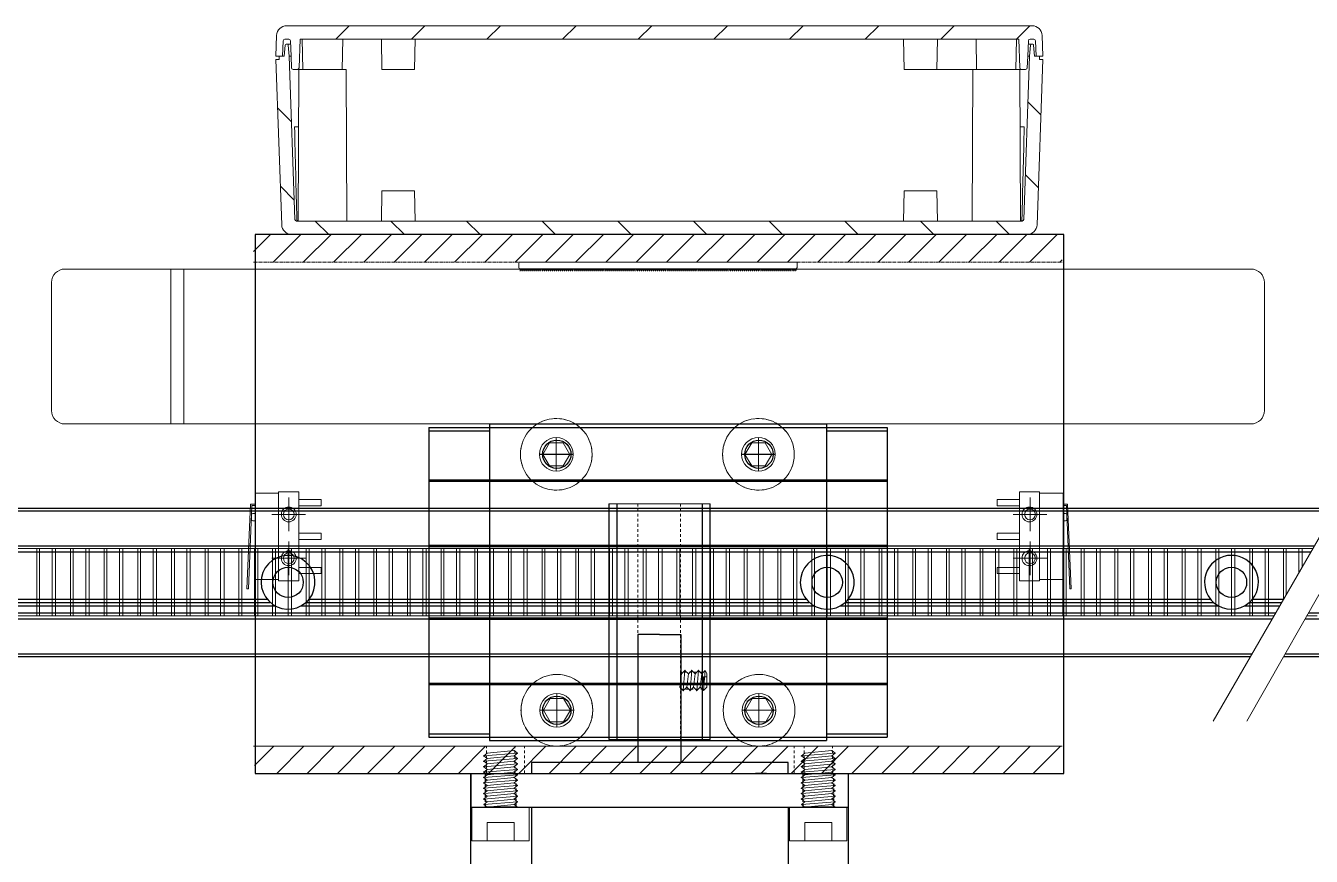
# Model space of a CAD drawing. Header units: millimetres. Extents: x -784753 to 2894, y -738 to 77802.
# Drawn here: x 1868.7 to 2059.5, y 1691 to 1814.3 of the extents above; entities that cross this region are included whole.
import ezdxf

# ---------------------------------------------------------------- set-up
doc = ezdxf.new("R2010")
doc.units = ezdxf.units.MM
for name, pattern in [('CHAIN', [0.7087, 0.4724, -0.0591, 0.1181, -0.0591]), ('phl_center', [0.75, 0.4, -0.35]), ('phl_thick', [0])]:
    doc.linetypes.add(name, pattern=pattern)
doc.layers.add('1', color=253, linetype='Continuous', plot=False)
doc.layers.add('2', color=251, linetype='Continuous', plot=False)
doc.layers.add('Hatch (ANSI)', color=9, linetype='Continuous', lineweight=9)
doc.layers.add('Visible (ANSI)', color=7, linetype='Continuous', lineweight=18)

# ---------------------------------------------------------------- blocks, each defined once
blk = doc.blocks.new('MICROSWITCH-LEFT')
at = {"lineweight": 0}
for p, q in [((1274.55, 135.46), (1274.55, 131.96)), ((1274.55, 135.46), (1287.35, 135.46)), ((1288.75, 136.66), (1276.19, 136.12)), ((1276.19, 135.46), (1276.19, 136.12)), ((1276.39, 135.46), (1276.19, 135.46)), ((1276.39, 135.96), (1288.75, 136.46)), ((1276.39, 135.96), (1276.39, 135.46)), ((1277.57, 135.46), (1277.57, 135.81)), ((1277.77, 136.01), (1278.45, 136.01)), ((1278.65, 135.81), (1278.65, 135.46)), ((1287.35, 135.46), (1287.35, 131.96)), ((1288.75, 136.46), (1288.75, 136.66)), ((1274.35, 128.96), (1274.35, 131.96)), ((1287.55, 131.96), (1274.35, 131.96)), ((1287.55, 128.96), (1287.55, 131.96)), ((1274.55, 128.96), (1274.35, 128.96)), ((1274.55, 128.96), (1287.35, 128.96)), ((1280.95, 128.96), (1275.15, 128.96)), ((1275.5, 125.66), (1275.5, 128.96)), ((1280.95, 128.96), (1275.95, 128.96)), ((1275.95, 128.96), (1276.4, 128.96)), ((1276.4, 128.96), (1276.4, 125.66)), ((1280.95, 128.96), (1277.7, 128.96)), ((1280.5, 125.66), (1280.5, 128.96)), ((1280.95, 128.96), (1286.03, 128.96)), ((1280.95, 128.96), (1284.2, 128.96)), ((1281.4, 125.66), (1281.4, 128.96)), ((1285.58, 125.66), (1285.58, 128.96)), ((1286.48, 125.66), (1286.48, 128.96)), ((1287.35, 128.96), (1287.55, 128.96)), ((1287.35, 128.96), (1287.55, 128.96)), ((1275.95, 125.66), (1275.5, 125.66)), ((1276.4, 125.66), (1275.95, 125.66)), ((1280.95, 125.66), (1280.5, 125.66)), ((1280.95, 125.66), (1281.4, 125.66)), ((1286.03, 125.66), (1285.58, 125.66)), ((1286.03, 125.66), (1286.48, 125.66))]:
    blk.add_line(p, q, dxfattribs=at)
for centre in [(1277.7, 130.46), (1284.2, 130.46)]:
    blk.add_circle(centre, 1.1, dxfattribs=at)
for centre, start, end in [((1277.77, 135.81), 90, 180), ((1278.45, 135.81), 0, 90)]:
    blk.add_arc(centre, 0.2, start, end, dxfattribs=at)
blk = doc.blocks.new('ALUMIINIPUTKI-80X80-BOTTOMS')
at = {"layer": 'Hatch (ANSI)', "lineweight": 0}
h = blk.add_hatch(dxfattribs=at)
h.set_pattern_fill('ANSI31', color=256, style=0)
h.set_pattern_definition([(45, (83.8435, -284.888), (-2.245064, 2.245064), [])])
h.paths.add_polyline_path([(1312.97, -28.4), (1312.97, -32.52), (1432.97, -32.52), (1432.97, -28.4)])
h = blk.add_hatch(dxfattribs=at)
h.set_pattern_fill('ANSI31', color=256, style=0)
h.set_pattern_definition([(45, (83.9536, -284.888), (-2.245064, 2.245064), [])])
h.paths.add_polyline_path([(1433.08, -104.38), (1313.08, -104.38), (1313.08, -108.4), (1433.08, -108.4)])
for p, q in [((1433.19, -28.4), (1313.19, -28.4)), ((1313.19, -28.4), (1313.19, -108.4)), ((1433.19, -108.4), (1433.19, -28.4)), ((1313.19, -108.4), (1433.19, -108.4))]:
    blk.add_line(p, q)
at = {"color": 0, "lineweight": 0}
for p, q in [((1357.89, -58.54), (1357.89, -63.54)), ((1387.89, -58.54), (1387.89, -63.54)), ((1355.39, -61.04), (1360.39, -61.04)), ((1385.39, -61.04), (1390.39, -61.04)), ((1318.19, -67.46), (1318.19, -72.46)), ((1428.19, -67.46), (1428.19, -72.46)), ((1315.69, -69.96), (1320.69, -69.96)), ((1425.69, -69.96), (1430.69, -69.96)), ((1318.19, -73.96), (1318.19, -78.96)), ((1428.19, -73.96), (1428.19, -78.96)), ((1315.69, -76.46), (1320.69, -76.46)), ((1425.69, -76.46), (1430.69, -76.46)), ((1357.97, -96.54), (1357.97, -101.54)), ((1387.97, -96.54), (1387.97, -101.54)), ((1355.47, -99.04), (1360.47, -99.04)), ((1385.47, -99.04), (1390.47, -99.04))]:
    blk.add_line(p, q, dxfattribs=at)
at = {"linetype": 'phl_center', "lineweight": 0}
for p, q in [((1347.52, -108.4), (1347.52, -104.38)), ((1351.72, -108.4), (1351.72, -104.38)), ((1353.19, -108.4), (1353.19, -104.38)), ((1393.19, -108.4), (1393.19, -104.38)), ((1394.66, -108.4), (1394.66, -104.38)), ((1398.86, -108.4), (1398.86, -104.38))]:
    blk.add_line(p, q, dxfattribs=at)
at = {"lineweight": 0}
for p, q in [((1428.19, -104.38), (1427.19, -104.38)), ((1428.19, -104.38), (1429.19, -104.38)), ((1349.62, -108.4), (1347.12, -108.4)), ((1349.62, -108.4), (1352.12, -108.4)), ((1373.19, -108.4), (1353.19, -108.4)), ((1373.19, -108.4), (1393.19, -108.4)), ((1396.76, -108.4), (1394.26, -108.4)), ((1396.76, -108.4), (1399.26, -108.4))]:
    blk.add_line(p, q, dxfattribs=at)
at = {"linetype": 'phl_center', "lineweight": 0}
for centre in [(1357.89, -61.04), (1387.89, -61.04), (1357.97, -99.04), (1387.97, -99.04)]:
    blk.add_circle(centre, 5.32, dxfattribs=at)
at = {"lineweight": 0}
for centre, radius in [((1357.89, -61.04), 2.5), ((1387.89, -61.04), 2.5), ((1318.19, -69.96), 0.8), ((1428.19, -69.96), 0.8), ((1318.19, -76.46), 0.8), ((1428.19, -76.46), 0.8), ((1357.97, -99.04), 2.5), ((1387.97, -99.04), 2.5)]:
    blk.add_circle(centre, radius, dxfattribs=at)
at = {"layer": 'Hatch (ANSI)', "linetype": 'CHAIN', "lineweight": 0}
blk.add_line((1312.97, -32.52), (1432.97, -32.52), dxfattribs=at)
at = {"layer": 'Hatch (ANSI)', "lineweight": 0}
blk.add_line((1312.97, -104.38), (1432.97, -104.38), dxfattribs=at)
blk = doc.blocks.new('kh56_askelmoottori_left')
for p, q in [((184.25, 0), (184.25, 56)), ((184.25, 56), (238.25, 56)), ((189.25, 0), (189.25, 56)), ((238.25, 56), (238.25, 0)), ((184.25, 51.57), (184.25, 53.82)), ((189.25, 53.82), (189.25, 49.32)), ((184.25, 47.1), (182.65, 47.1)), ((182.65, 47.1), (182.65, 9)), ((184.25, 28), (184.25, 47.1)), ((189.25, 47.1), (238.25, 47.1)), ((184.25, 24.82), (184.25, 43.88)), ((184.25, 43.88), (184.25, 42.28)), ((184.25, 28), (184.25, 38.41)), ((163.65, 28), (163.65, 31.18)), ((163.65, 31.18), (182.65, 31.18)), ((163.65, 28), (163.65, 24.82)), ((163.65, 24.82), (182.65, 24.82)), ((182.65, 9), (184.25, 9)), ((189.25, 9), (238.25, 9)), ((184.25, 4.43), (184.25, 6.68)), ((189.25, 6.68), (189.25, 2.18)), ((238.25, 0), (184.25, 0)), ((184.25, 0), (189.25, 0))]:
    blk.add_line(p, q)
at = {"linetype": 'phl_center'}
for p, q in [((184.25, 53.82), (189.25, 53.82)), ((189.25, 49.32), (184.25, 49.32)), ((184.25, 6.68), (189.25, 6.68)), ((189.25, 2.18), (184.25, 2.18))]:
    blk.add_line(p, q, dxfattribs=at)
blk = doc.blocks.new('HAMMOND-1591XXBTBU-LEFT')
at = {"layer": 'Hatch (ANSI)'}
h = blk.add_hatch(dxfattribs=at)
h.set_pattern_fill('ANSI31', color=256, scale=63.5, style=0)
h.set_pattern_definition([(45, (-524.946, -268.1784), (-5.61266, 5.61266), [])])
edge = h.paths.add_edge_path()
edge.add_ellipse((1.5, -0.05), major_axis=(0, 1.5), ratio=1, start_angle=0, end_angle=88)
edge.add_line((0, 0), (-0.11, -3.05))
edge.add_line((-0.11, -3.05), (0.38, -3.05))
edge.add_line((0.38, -3.05), (0.89, -3.05))
edge.add_line((0.89, -3.05), (0.99, -0.79))
edge.add_ellipse((1.24, -0.8), major_axis=(-0.25, 0.011), ratio=1, start_angle=272.5, end_angle=360, ccw=False)
edge.add_line((1.24, -0.55), (1.79, -0.55))
edge.add_ellipse((1.79, -0.8), major_axis=(0, 0.25), ratio=1, start_angle=272.5, end_angle=360, ccw=False)
edge.add_line((2.04, -0.79), (2.14, -3.05))
edge.add_line((2.14, -3.05), (2.2, -4.81))
edge.add_ellipse((2.45, -4.8), major_axis=(0.25, 0.009), ratio=1, start_angle=180, end_angle=268)
edge.add_line((2.45, -5.05), (3.08, -5.05))
edge.add_ellipse((3.08, -4.8), major_axis=(0, -0.25), ratio=1, start_angle=0, end_angle=88)
edge.add_line((3.33, -4.81), (3.48, -0.55))
edge.add_line((3.48, -0.55), (110.12, -0.55))
edge.add_line((110.12, -0.55), (110.27, -4.81))
edge.add_ellipse((110.52, -4.8), major_axis=(0.25, 0.009), ratio=1, start_angle=180, end_angle=268)
edge.add_line((110.52, -5.05), (111.15, -5.05))
edge.add_ellipse((111.15, -4.8), major_axis=(0, -0.25), ratio=1, start_angle=0, end_angle=88)
edge.add_line((111.4, -4.81), (111.46, -3.05))
edge.add_line((111.46, -3.05), (111.56, -0.79))
edge.add_ellipse((111.81, -0.8), major_axis=(-0.25, 0.011), ratio=1, start_angle=272.5, end_angle=360, ccw=False)
edge.add_line((111.81, -0.55), (112.36, -0.55))
edge.add_ellipse((112.36, -0.8), major_axis=(0, 0.25), ratio=1, start_angle=272.5, end_angle=360, ccw=False)
edge.add_line((112.61, -0.79), (112.71, -3.05))
edge.add_line((112.71, -3.05), (113.23, -3.05))
edge.add_line((113.23, -3.05), (113.71, -3.05))
edge.add_line((113.71, -3.05), (113.6, 0))
edge.add_ellipse((112.1, -0.05), major_axis=(0.05, -1.5), ratio=1, start_angle=90, end_angle=178)
edge.add_line((112.1, 1.45), (1.5, 1.45))
h = blk.add_hatch(dxfattribs=at)
h.set_pattern_fill('ANSI31', color=256, scale=63.5, angle=-90, style=0)
h.set_pattern_definition([(-45, (-524.946, -268.1784), (5.61266, 5.61266), [])])
edge = h.paths.add_edge_path()
edge.add_line((113.23, -3.55), (113.23, -3.05))
edge.add_line((113.23, -3.05), (112.71, -3.05))
edge.add_line((112.71, -3.05), (112.48, -3.05))
edge.add_line((112.48, -3.05), (112.33, -1.42))
edge.add_ellipse((112.21, -1.43), major_axis=(0.125, 0.011), ratio=1, start_angle=360, end_angle=445)
edge.add_line((112.21, -1.3), (111.99, -1.3))
edge.add_ellipse((111.99, -1.43), major_axis=(0, 0.125), ratio=1, start_angle=0, end_angle=85)
edge.add_line((111.87, -1.42), (111.73, -3.05))
edge.add_line((111.73, -3.05), (110.88, -27.31))
edge.add_ellipse((110.63, -27.3), major_axis=(-0.009, -0.25), ratio=1, start_angle=2, end_angle=90, ccw=False)
edge.add_line((110.63, -27.55), (2.97, -27.55))
edge.add_ellipse((2.97, -27.3), major_axis=(-0.25, 0), ratio=1, start_angle=2, end_angle=90, ccw=False)
edge.add_line((2.72, -27.31), (1.88, -3.05))
edge.add_line((1.88, -3.05), (1.73, -1.42))
edge.add_ellipse((1.61, -1.43), major_axis=(0.125, 0.011), ratio=1, start_angle=360, end_angle=445)
edge.add_line((1.61, -1.3), (1.39, -1.3))
edge.add_ellipse((1.39, -1.43), major_axis=(0, 0.125), ratio=1, start_angle=0, end_angle=85)
edge.add_line((1.27, -1.42), (1.13, -3.05))
edge.add_line((1.13, -3.05), (0.89, -3.05))
edge.add_line((0.89, -3.05), (0.38, -3.05))
edge.add_line((0.38, -3.05), (0.38, -3.55))
edge.add_line((0.38, -3.55), (-0.11, -3.55))
edge.add_line((-0.11, -3.55), (0.75, -28.1))
edge.add_ellipse((2.25, -28.05), major_axis=(-0.05, 1.5), ratio=1, start_angle=90, end_angle=178)
edge.add_line((2.25, -29.55), (111.35, -29.55))
edge.add_ellipse((111.35, -28.05), major_axis=(0, -1.5), ratio=1, start_angle=0, end_angle=88)
edge.add_line((112.85, -28.1), (113.71, -3.55))
edge.add_line((113.71, -3.55), (113.23, -3.55))
at = {"layer": 'Visible (ANSI)'}
for p, q in [((0, 0), (-0.11, -3.05)), ((112.1, 1.45), (1.5, 1.45)), ((113.71, -3.05), (113.6, 0)), ((0.89, -3.05), (0.99, -0.79)), ((1.27, -1.42), (1.13, -3.05)), ((1.24, -0.55), (1.79, -0.55)), ((1.61, -1.3), (1.39, -1.3)), ((2.07, -1.3), (1.61, -1.3)), ((1.88, -3.05), (1.73, -1.42)), ((2.04, -0.79), (2.14, -3.05)), ((3.33, -4.81), (3.48, -0.55)), ((3.48, -0.55), (110.12, -0.55)), ((3.88, -5.05), (3.8, -0.55)), ((9.72, -5.05), (9.8, -0.55)), ((15.63, -5.05), (15.55, -0.55)), ((20.47, -5.05), (20.55, -0.55)), ((93.13, -5.05), (93.05, -0.55)), ((97.97, -5.05), (98.05, -0.55)), ((103.88, -5.05), (103.8, -0.55)), ((109.72, -5.05), (109.8, -0.55)), ((110.12, -0.55), (110.27, -4.81)), ((111.46, -3.05), (111.56, -0.79)), ((111.99, -1.3), (111.54, -1.3)), ((111.87, -1.42), (111.73, -3.05)), ((111.81, -0.55), (112.36, -0.55)), ((112.21, -1.3), (111.99, -1.3)), ((112.48, -3.05), (112.33, -1.42)), ((112.61, -0.79), (112.71, -3.05)), ((-0.11, -3.05), (0.89, -3.05)), ((0.38, -3.55), (-0.11, -3.55)), ((-0.11, -3.55), (0.75, -28.1)), ((1.13, -3.05), (0.38, -3.05)), ((0.38, -3.05), (0.38, -3.55)), ((2.72, -27.31), (1.88, -3.05)), ((1.88, -3.05), (2.14, -3.05)), ((2.14, -3.05), (2.2, -4.81)), ((111.73, -3.05), (110.88, -27.31)), ((111.4, -4.81), (111.46, -3.05)), ((111.46, -3.05), (111.73, -3.05)), ((113.23, -3.05), (112.48, -3.05)), ((112.71, -3.05), (113.71, -3.05)), ((112.85, -28.1), (113.71, -3.55)), ((113.23, -3.55), (113.23, -3.05)), ((113.71, -3.55), (113.23, -3.55)), ((2.45, -5.05), (3.08, -5.05)), ((3.08, -5.05), (3.3, -5.05)), ((3.3, -5.05), (3.2, -27.55)), ((3.3, -5.05), (10.3, -5.05)), ((10.3, -5.05), (10.4, -27.55)), ((20.47, -5.05), (15.63, -5.05)), ((97.97, -5.05), (93.13, -5.05)), ((97.97, -5.05), (103.3, -5.05)), ((103.3, -5.05), (103.2, -27.55)), ((103.3, -5.05), (110.3, -5.05)), ((110.3, -5.05), (110.4, -27.55)), ((110.3, -5.05), (110.52, -5.05)), ((110.52, -5.05), (111.15, -5.05)), ((3.26, -13.55), (2.66, -13.55)), ((110.94, -13.55), (110.34, -13.55)), ((15.63, -23.05), (15.55, -27.55)), ((15.63, -23.05), (20.47, -23.05)), ((20.47, -23.05), (20.55, -27.55)), ((93.13, -23.05), (93.05, -27.55)), ((93.13, -23.05), (97.97, -23.05)), ((97.97, -23.05), (98.05, -27.55)), ((110.63, -27.55), (2.97, -27.55)), ((2.25, -29.55), (111.35, -29.55))]:
    blk.add_line(p, q, dxfattribs=at)
at = {"layer": 'Visible (ANSI)', "flags": 128}
for points in [[(3.18, -27.55), (3.17, -27.55), (3.16, -27.55), (3.15, -27.55), (3.14, -27.54), (3.13, -27.54), (3.12, -27.54), (3.11, -27.53), (3.1, -27.52), (3.09, -27.51), (3.08, -27.5), (3.07, -27.5), (3.06, -27.48), (3.05, -27.47), (3.04, -27.46), (3.04, -27.45), (3.03, -27.44), (3.02, -27.42), (3.02, -27.41), (3.01, -27.39), (3.01, -27.38), (3.01, -27.36), (3.01, -27.35), (3, -27.33), (3, -27.31)], [(110.6, -27.31), (110.6, -27.33), (110.6, -27.35), (110.59, -27.36), (110.59, -27.38), (110.59, -27.39), (110.58, -27.41), (110.58, -27.42), (110.57, -27.44), (110.57, -27.45), (110.56, -27.46), (110.55, -27.47), (110.54, -27.48), (110.53, -27.5), (110.53, -27.5), (110.52, -27.51), (110.51, -27.52), (110.5, -27.53), (110.49, -27.54), (110.47, -27.54), (110.46, -27.54), (110.45, -27.55), (110.44, -27.55), (110.43, -27.55), (110.42, -27.55)]]:
    blk.add_lwpolyline(points, dxfattribs=at)
at = {"layer": 'Visible (ANSI)'}
for centre, radius, start, end in [((1.5, -0.05), 1.5, 90, 178), ((112.1, -0.05), 1.5, 2, 90), ((1.24, -0.8), 0.25, 90, 177.5), ((1.39, -1.43), 0.125, 90, 175), ((1.61, -1.43), 0.125, 5, 90), ((1.79, -0.8), 0.25, 2.5, 90), ((111.81, -0.8), 0.25, 90, 177.5), ((111.99, -1.43), 0.125, 90, 175), ((112.21, -1.43), 0.125, 5, 90), ((112.36, -0.8), 0.25, 2.5, 90), ((2.45, -4.8), 0.25, 182, 270), ((3.08, -4.8), 0.25, 270, 358), ((110.52, -4.8), 0.25, 182, 270), ((111.15, -4.8), 0.25, 270, 358), ((2.25, -28.05), 1.5, 182, 270), ((2.97, -27.3), 0.25, 182, 270), ((110.63, -27.3), 0.25, 270, 358), ((111.35, -28.05), 1.5, 270, 358)]:
    blk.add_arc(centre, radius, start, end, dxfattribs=at)
for centre, major_axis, start_param, end_param in [((3.73, 1.09), (-2.59, 114.58), 1.698683, 1.821053), ((109.87, 1.09), (2.59, 114.58), 4.462133, 4.584503)]:
    blk.add_ellipse(centre, major_axis=major_axis, ratio=0.012351, start_param=start_param, end_param=end_param, dxfattribs=at)
blk = doc.blocks.new('T5_40mm_hihnaratas_left')
for p, q in [((127.17, -36.68), (92.17, -36.68)), ((92.17, -37.88), (127.17, -37.88)), ((127.17, -51.73), (127.17, -36.68)), ((92.17, -50.53), (127.17, -50.53)), ((92.17, -51.73), (127.17, -51.73))]:
    blk.add_line(p, q)
at = {"lineweight": 0}
for p, q in [((92.17, -44.21), (92.17, -36.68)), ((92.17, -36.68), (92.17, -51.73)), ((127.17, -37.88), (117.17, -37.88)), ((117.17, -41.08), (119.67, -41.08))]:
    blk.add_line(p, q, dxfattribs=at)
at = {"linetype": 'phl_center', "lineweight": 0}
for p, q in [((117.17, -37.88), (117.17, -41.08)), ((119.67, -41.08), (119.67, -37.88)), ((92.17, -41.08), (127.17, -41.08)), ((92.17, -47.43), (127.17, -47.43))]:
    blk.add_line(p, q, dxfattribs=at)
blk = doc.blocks.new('rattaan-lukitus-ruuvi')
at = {"lineweight": 0}
for p, q in [((1010.95, 151.1), (1011.45, 151.6)), ((1010.95, 151.1), (1010.95, 149.04)), ((1011.2, 148.6), (1011.45, 151.6)), ((1011.45, 151.6), (1011.95, 151.1)), ((1011.7, 149.1), (1011.95, 151.1)), ((1011.95, 151.1), (1012.45, 151.6)), ((1012.2, 148.6), (1012.45, 151.6)), ((1012.45, 151.6), (1012.95, 151.1)), ((1012.7, 149.1), (1012.95, 151.1)), ((1012.95, 151.1), (1013.45, 151.6)), ((1013.2, 148.6), (1013.45, 151.6)), ((1013.45, 151.6), (1013.95, 151.1)), ((1013.7, 149.1), (1013.95, 151.1)), ((1013.95, 151.1), (1014.45, 151.6)), ((1014.2, 148.6), (1014.45, 151.6)), ((1014.45, 151.6), (1014.95, 151.1)), ((1014.7, 149.1), (1014.95, 151.1)), ((1011.45, 150.57), (1010.95, 150.57)), ((1011.45, 149.57), (1010.95, 149.57)), ((1010.95, 149.04), (1011.2, 148.6)), ((1011.2, 148.6), (1011.7, 149.1)), ((1011.45, 150.07), (1011.45, 150.57)), ((1011.45, 150.07), (1011.45, 149.57)), ((1011.7, 149.1), (1012.2, 148.6)), ((1012.2, 148.6), (1012.7, 149.1)), ((1012.7, 149.1), (1013.2, 148.6)), ((1013.2, 148.6), (1013.7, 149.1)), ((1013.7, 149.1), (1014.2, 148.6)), ((1014.2, 148.6), (1014.7, 149.1))]:
    blk.add_line(p, q, dxfattribs=at)
for p in [(1011.95, 151.1), (1012.45, 151.6), (1012.95, 151.1), (1013.45, 151.6), (1013.95, 151.1), (1014.45, 151.6), (1014.95, 151.1), (1012.7, 149.1), (1013.7, 149.1), (1014.7, 149.1), (1012.2, 148.6), (1013.2, 148.6), (1014.2, 148.6)]:
    blk.add_point(p, dxfattribs=at)
blk = doc.blocks.new('M5-FLATHEAD-TOP')
at = {"lineweight": 0}
for p, q in [((1017.72, 165.82), (1016.72, 164.09)), ((1016.72, 164.09), (1017.72, 162.36)), ((1019.72, 165.82), (1017.72, 165.82)), ((1020.72, 164.09), (1019.72, 165.82)), ((1019.72, 162.36), (1020.72, 164.09)), ((1017.72, 162.36), (1019.72, 162.36))]:
    blk.add_line(p, q, dxfattribs=at)
blk.add_circle((1018.72, 164.09), 5.32, dxfattribs=at)
for p in [(1016.72, 164.09), (1017.72, 165.82), (1019.72, 165.82), (1020.72, 164.09), (1017.72, 162.36), (1019.72, 162.36)]:
    blk.add_point(p, dxfattribs=at)
blk = doc.blocks.new('M5-bolt-8mm-long')
at = {"lineweight": 0}
for p, q in [((1058.7, 156.75), (1058.7, 148.25)), ((1063.7, 156.75), (1058.7, 156.75)), ((1063.7, 148.25), (1063.7, 156.75)), ((1063.7, 155), (1063.7, 154.5)), ((1063.7, 154.5), (1064.1, 155)), ((1064.1, 155), (1064.5, 154.5)), ((1064.1, 155), (1064.5, 150)), ((1064.5, 154.5), (1064.9, 155)), ((1064.9, 155), (1065.3, 154.5)), ((1064.9, 155), (1065.3, 150)), ((1065.3, 154.5), (1065.7, 155)), ((1065.7, 155), (1066.1, 154.5)), ((1065.7, 155), (1066.1, 150)), ((1066.1, 154.5), (1066.5, 155)), ((1066.5, 155), (1066.9, 154.5)), ((1066.5, 155), (1066.9, 150)), ((1066.9, 154.5), (1067.3, 155)), ((1067.3, 155), (1067.7, 154.5)), ((1067.3, 155), (1067.7, 150)), ((1067.7, 154.5), (1068.1, 155)), ((1068.1, 155), (1068.5, 154.5)), ((1068.1, 155), (1068.5, 150)), ((1068.5, 154.5), (1068.9, 155)), ((1068.9, 155), (1069.3, 154.5)), ((1068.9, 155), (1069.3, 150)), ((1069.3, 154.5), (1069.7, 155)), ((1069.7, 155), (1070.1, 154.5)), ((1069.7, 155), (1070.1, 150)), ((1070.1, 154.5), (1070.5, 155)), ((1070.5, 155), (1070.9, 154.5)), ((1070.5, 155), (1070.9, 150)), ((1070.9, 154.5), (1071.3, 155)), ((1071.3, 155), (1071.7, 154.5)), ((1071.3, 155), (1071.7, 150)), ((1058.7, 152.5), (1058.7, 154.5)), ((1063.7, 154.5), (1064.1, 150.5)), ((1064.5, 154.5), (1064.9, 150.5)), ((1065.3, 154.5), (1065.7, 150.5)), ((1066.1, 154.5), (1066.5, 150.5)), ((1066.9, 154.5), (1067.3, 150.5)), ((1067.7, 154.5), (1068.1, 150.5)), ((1068.5, 154.5), (1068.9, 150.5)), ((1069.3, 154.5), (1069.7, 150.5)), ((1070.1, 154.5), (1070.5, 150.5)), ((1070.9, 154.5), (1071.3, 150.5)), ((1071.7, 154.5), (1072.1, 150.5)), ((1063.7, 152.5), (1063.7, 150)), ((1063.7, 150), (1063.7, 150.5)), ((1063.7, 150), (1064.1, 150.5)), ((1064.1, 150.5), (1064.5, 150)), ((1064.5, 150), (1064.9, 150.5)), ((1064.9, 150.5), (1065.3, 150)), ((1065.3, 150), (1065.7, 150.5)), ((1065.7, 150.5), (1066.1, 150)), ((1066.1, 150), (1066.5, 150.5)), ((1066.5, 150.5), (1066.9, 150)), ((1066.9, 150), (1067.3, 150.5)), ((1067.3, 150.5), (1067.7, 150)), ((1067.7, 150), (1068.1, 150.5)), ((1068.1, 150.5), (1068.5, 150)), ((1068.5, 150), (1068.9, 150.5)), ((1068.9, 150.5), (1069.3, 150)), ((1069.3, 150), (1069.7, 150.5)), ((1069.7, 150.5), (1070.1, 150)), ((1070.1, 150), (1070.5, 150.5)), ((1070.5, 150.5), (1070.9, 150)), ((1070.9, 150), (1071.3, 150.5)), ((1071.3, 150.5), (1071.7, 150)), ((1071.7, 150), (1072.1, 150.5)), ((1058.7, 148.25), (1063.7, 148.25))]:
    blk.add_line(p, q, dxfattribs=at)
at = {"color": 252, "lineweight": 0}
for p, q in [((1058.7, 154.5), (1061.4, 154.5)), ((1061.4, 154.5), (1061.4, 150.5)), ((1061.4, 150.5), (1058.7, 150.5))]:
    blk.add_line(p, q, dxfattribs=at)
at = {"lineweight": 0}
for p in [(1064.9, 155), (1065.7, 155), (1066.5, 155), (1067.3, 155), (1068.1, 155), (1068.9, 155), (1069.7, 155), (1070.5, 155), (1071.3, 155), (1064.5, 154.5), (1065.3, 154.5), (1066.1, 154.5), (1066.9, 154.5), (1067.7, 154.5), (1068.5, 154.5), (1069.3, 154.5), (1070.1, 154.5), (1070.9, 154.5), (1071.7, 154.5), (1064.5, 150), (1064.9, 150.5), (1065.3, 150), (1065.7, 150.5), (1066.1, 150), (1066.5, 150.5), (1066.9, 150), (1067.3, 150.5), (1067.7, 150), (1068.1, 150.5), (1068.5, 150), (1068.9, 150.5), (1069.3, 150), (1069.7, 150.5), (1070.1, 150), (1070.5, 150.5), (1070.9, 150), (1071.3, 150.5), (1071.7, 150), (1072.1, 150.5)]:
    blk.add_point(p, dxfattribs=at)
blk = doc.blocks.new('AKKU-BOTTOMS')
at = {"layer": '1', "lineweight": 0}
for p, q in [((1299.02, -75.81), (1475.02, -75.81)), ((1314.74, -75.81), (1314.74, -98.81)), ((1316.69, -75.81), (1316.69, -98.81)), ((1297.02, -96.81), (1297.02, -77.81)), ((1477.02, -77.81), (1477.02, -96.81)), ((1475.02, -98.81), (1299.02, -98.81))]:
    blk.add_line(p, q, dxfattribs=at)
for centre, start, end in [((1299.02, -77.81), 90, 180), ((1475.02, -77.81), 0, 90), ((1299.02, -96.81), 180, 270), ((1475.02, -96.81), 270, 0)]:
    blk.add_arc(centre, 2, start, end, dxfattribs=at)
blk = doc.blocks.new('TARRATEIPPI-LEFT')
at = {"lineweight": 0}
for p, q in [((980.38, 223.71), (979.58, 223.71)), ((979.58, 223.71), (979.58, 182.41)), ((980.58, 223.56), (980.83, 223.56)), ((980.58, 182.61), (980.58, 223.51)), ((980.58, 223.41), (980.92, 223.41)), ((980.58, 223.26), (980.83, 223.26)), ((980.58, 223.11), (980.92, 223.11)), ((980.58, 222.96), (980.83, 222.96)), ((980.58, 222.81), (980.92, 222.81)), ((980.58, 222.66), (980.83, 222.66)), ((980.58, 222.51), (980.92, 222.51)), ((980.58, 222.36), (980.83, 222.36)), ((980.58, 222.21), (980.92, 222.21)), ((980.58, 222.06), (980.83, 222.06)), ((980.58, 221.91), (980.92, 221.91)), ((980.58, 221.76), (980.83, 221.76)), ((980.58, 221.61), (980.92, 221.61)), ((980.58, 221.46), (980.83, 221.46)), ((980.58, 221.31), (980.92, 221.31)), ((980.58, 221.16), (980.83, 221.16)), ((980.58, 221.01), (980.92, 221.01)), ((980.58, 220.86), (980.83, 220.86)), ((980.58, 220.71), (980.92, 220.71)), ((980.58, 220.56), (980.83, 220.56)), ((980.58, 220.41), (980.92, 220.41)), ((980.58, 220.26), (980.83, 220.26)), ((980.58, 220.11), (980.92, 220.11)), ((980.58, 219.96), (980.83, 219.96)), ((980.58, 219.81), (980.92, 219.81)), ((980.58, 219.66), (980.83, 219.66)), ((980.58, 219.51), (980.92, 219.51)), ((980.58, 219.36), (980.83, 219.36)), ((980.58, 219.21), (980.92, 219.21)), ((980.58, 219.06), (980.83, 219.06)), ((980.58, 218.91), (980.92, 218.91)), ((980.58, 218.76), (980.83, 218.76)), ((980.58, 218.61), (980.92, 218.61)), ((980.58, 218.46), (980.83, 218.46)), ((980.58, 218.31), (980.92, 218.31)), ((980.58, 218.16), (980.83, 218.16)), ((980.58, 218.01), (980.92, 218.01)), ((980.58, 217.86), (980.83, 217.86)), ((980.58, 217.71), (980.92, 217.71)), ((980.58, 217.56), (980.83, 217.56)), ((980.58, 217.41), (980.92, 217.41)), ((980.58, 217.26), (980.83, 217.26)), ((980.58, 217.11), (980.92, 217.11)), ((980.58, 216.96), (980.83, 216.96)), ((980.58, 216.81), (980.92, 216.81)), ((980.58, 216.66), (980.83, 216.66)), ((980.58, 216.51), (980.92, 216.51)), ((980.58, 216.36), (980.83, 216.36)), ((980.58, 216.21), (980.92, 216.21)), ((980.58, 216.06), (980.83, 216.06)), ((980.58, 215.91), (980.92, 215.91)), ((980.58, 215.76), (980.83, 215.76)), ((980.58, 215.61), (980.92, 215.61)), ((980.58, 215.46), (980.83, 215.46)), ((980.58, 215.31), (980.92, 215.31)), ((980.58, 215.16), (980.83, 215.16)), ((980.58, 215.01), (980.92, 215.01)), ((980.58, 214.86), (980.83, 214.86)), ((980.58, 214.71), (980.92, 214.71)), ((980.58, 214.56), (980.83, 214.56)), ((980.58, 214.41), (980.92, 214.41)), ((980.58, 214.26), (980.83, 214.26)), ((980.58, 214.11), (980.92, 214.11)), ((980.58, 213.96), (980.83, 213.96)), ((980.58, 213.81), (980.92, 213.81)), ((980.58, 213.66), (980.83, 213.66)), ((980.58, 213.51), (980.92, 213.51)), ((980.58, 213.36), (980.83, 213.36)), ((980.58, 213.21), (980.92, 213.21)), ((980.58, 213.06), (980.83, 213.06)), ((980.58, 212.91), (980.92, 212.91)), ((980.58, 212.76), (980.83, 212.76)), ((980.58, 212.61), (980.92, 212.61)), ((980.58, 212.46), (980.83, 212.46)), ((980.58, 212.31), (980.92, 212.31)), ((980.58, 212.16), (980.83, 212.16)), ((980.58, 212.01), (980.92, 212.01)), ((980.58, 211.86), (980.83, 211.86)), ((980.58, 211.71), (980.92, 211.71)), ((980.58, 211.56), (980.83, 211.56)), ((980.58, 211.41), (980.92, 211.41)), ((980.58, 211.26), (980.83, 211.26)), ((980.58, 211.11), (980.92, 211.11)), ((980.58, 210.96), (980.83, 210.96)), ((980.58, 210.81), (980.92, 210.81)), ((980.58, 210.66), (980.83, 210.66)), ((980.58, 210.51), (980.92, 210.51)), ((980.58, 210.36), (980.83, 210.36)), ((980.58, 210.21), (980.92, 210.21)), ((980.58, 210.06), (980.83, 210.06)), ((980.58, 209.91), (980.92, 209.91)), ((980.58, 209.76), (980.83, 209.76)), ((980.58, 209.61), (980.92, 209.61)), ((980.58, 209.46), (980.83, 209.46)), ((980.58, 209.31), (980.92, 209.31)), ((980.58, 209.16), (980.83, 209.16)), ((980.58, 209.01), (980.92, 209.01)), ((980.58, 208.86), (980.83, 208.86)), ((980.58, 208.71), (980.92, 208.71)), ((980.58, 208.56), (980.83, 208.56)), ((980.58, 208.41), (980.92, 208.41)), ((980.58, 208.26), (980.83, 208.26)), ((980.58, 208.11), (980.92, 208.11)), ((980.58, 207.96), (980.83, 207.96)), ((980.58, 207.81), (980.92, 207.81)), ((980.58, 207.66), (980.83, 207.66)), ((980.58, 207.51), (980.92, 207.51)), ((980.58, 207.36), (980.83, 207.36)), ((980.58, 207.21), (980.92, 207.21)), ((980.58, 207.06), (980.83, 207.06)), ((980.58, 206.91), (980.92, 206.91)), ((980.58, 206.76), (980.83, 206.76)), ((980.58, 206.61), (980.92, 206.61)), ((980.58, 206.46), (980.83, 206.46)), ((980.58, 206.31), (980.92, 206.31)), ((980.58, 206.16), (980.83, 206.16)), ((980.58, 206.01), (980.92, 206.01)), ((980.58, 205.86), (980.83, 205.86)), ((980.58, 205.71), (980.92, 205.71)), ((980.58, 205.56), (980.83, 205.56)), ((980.58, 205.41), (980.92, 205.41)), ((980.58, 205.26), (980.83, 205.26)), ((980.58, 205.11), (980.92, 205.11)), ((980.58, 204.96), (980.83, 204.96)), ((980.58, 204.81), (980.92, 204.81)), ((980.58, 204.66), (980.83, 204.66)), ((980.58, 204.51), (980.92, 204.51)), ((980.58, 204.36), (980.83, 204.36)), ((980.58, 204.21), (980.92, 204.21)), ((980.58, 204.06), (980.83, 204.06)), ((980.58, 203.91), (980.92, 203.91)), ((980.58, 203.76), (980.83, 203.76)), ((980.58, 203.61), (980.92, 203.61)), ((980.58, 203.46), (980.83, 203.46)), ((980.58, 203.31), (980.92, 203.31)), ((980.58, 203.16), (980.83, 203.16)), ((980.58, 203.01), (980.92, 203.01)), ((980.58, 202.86), (980.83, 202.86)), ((980.58, 202.71), (980.92, 202.71)), ((980.58, 202.56), (980.83, 202.56)), ((980.58, 202.41), (980.92, 202.41)), ((980.58, 202.26), (980.83, 202.26)), ((980.58, 202.11), (980.92, 202.11)), ((980.58, 201.96), (980.83, 201.96)), ((980.58, 201.81), (980.92, 201.81)), ((980.58, 201.66), (980.83, 201.66)), ((980.58, 201.51), (980.92, 201.51)), ((980.58, 201.36), (980.83, 201.36)), ((980.58, 201.21), (980.92, 201.21)), ((980.58, 201.06), (980.83, 201.06)), ((980.58, 200.91), (980.92, 200.91)), ((980.58, 200.76), (980.83, 200.76)), ((980.58, 200.61), (980.92, 200.61)), ((980.58, 200.46), (980.83, 200.46)), ((980.58, 200.31), (980.92, 200.31)), ((980.58, 200.16), (980.83, 200.16)), ((980.58, 200.01), (980.92, 200.01)), ((980.58, 199.86), (980.83, 199.86)), ((980.58, 199.71), (980.92, 199.71)), ((980.58, 199.56), (980.83, 199.56)), ((980.58, 199.41), (980.92, 199.41)), ((980.58, 199.26), (980.83, 199.26)), ((980.58, 199.11), (980.92, 199.11)), ((980.58, 198.96), (980.83, 198.96)), ((980.58, 198.81), (980.92, 198.81)), ((980.58, 198.66), (980.83, 198.66)), ((980.58, 198.51), (980.92, 198.51)), ((980.58, 198.36), (980.83, 198.36)), ((980.58, 198.21), (980.92, 198.21)), ((980.58, 198.06), (980.83, 198.06)), ((980.58, 197.91), (980.92, 197.91)), ((980.58, 197.76), (980.83, 197.76)), ((980.58, 197.61), (980.92, 197.61)), ((980.58, 197.46), (980.83, 197.46)), ((980.58, 197.31), (980.92, 197.31)), ((980.58, 197.16), (980.83, 197.16)), ((980.58, 197.01), (980.92, 197.01)), ((980.58, 196.86), (980.83, 196.86)), ((980.58, 196.71), (980.92, 196.71)), ((980.58, 196.56), (980.83, 196.56)), ((980.58, 196.41), (980.92, 196.41)), ((980.58, 196.26), (980.83, 196.26)), ((980.58, 196.11), (980.92, 196.11)), ((980.58, 195.96), (980.83, 195.96)), ((980.58, 195.81), (980.92, 195.81)), ((980.58, 195.66), (980.83, 195.66)), ((980.58, 195.51), (980.92, 195.51)), ((980.58, 195.36), (980.83, 195.36)), ((980.58, 195.21), (980.92, 195.21)), ((980.58, 195.06), (980.83, 195.06)), ((980.58, 194.91), (980.92, 194.91)), ((980.58, 194.76), (980.83, 194.76)), ((980.58, 194.61), (980.92, 194.61)), ((980.58, 194.46), (980.83, 194.46)), ((980.58, 194.31), (980.92, 194.31)), ((980.58, 194.16), (980.83, 194.16)), ((980.58, 194.01), (980.92, 194.01)), ((980.58, 193.86), (980.83, 193.86)), ((980.58, 193.71), (980.92, 193.71)), ((980.58, 193.56), (980.83, 193.56)), ((980.58, 193.41), (980.92, 193.41)), ((980.58, 193.26), (980.83, 193.26)), ((980.58, 193.11), (980.92, 193.11)), ((980.58, 192.96), (980.83, 192.96)), ((980.58, 192.81), (980.92, 192.81)), ((980.58, 192.66), (980.83, 192.66)), ((980.58, 192.51), (980.92, 192.51)), ((980.58, 192.36), (980.83, 192.36)), ((980.58, 192.21), (980.92, 192.21)), ((980.58, 192.06), (980.83, 192.06)), ((980.58, 191.91), (980.92, 191.91)), ((980.58, 191.76), (980.83, 191.76)), ((980.58, 191.61), (980.92, 191.61)), ((980.58, 191.46), (980.83, 191.46)), ((980.58, 191.31), (980.92, 191.31)), ((980.58, 191.16), (980.83, 191.16)), ((980.58, 191.01), (980.92, 191.01)), ((980.58, 190.86), (980.83, 190.86)), ((980.58, 190.71), (980.92, 190.71)), ((980.58, 190.56), (980.83, 190.56)), ((980.58, 190.41), (980.92, 190.41)), ((980.58, 190.26), (980.83, 190.26)), ((980.58, 190.11), (980.92, 190.11)), ((980.58, 189.96), (980.83, 189.96)), ((980.58, 189.81), (980.92, 189.81)), ((980.58, 189.66), (980.83, 189.66)), ((980.58, 189.51), (980.92, 189.51)), ((980.58, 189.36), (980.83, 189.36)), ((980.58, 189.21), (980.92, 189.21)), ((980.58, 189.06), (980.83, 189.06)), ((980.58, 188.91), (980.92, 188.91)), ((980.58, 188.76), (980.83, 188.76)), ((980.58, 188.61), (980.92, 188.61)), ((980.58, 188.46), (980.83, 188.46)), ((980.58, 188.31), (980.92, 188.31)), ((980.58, 188.16), (980.83, 188.16)), ((980.58, 188.01), (980.92, 188.01)), ((980.58, 187.86), (980.83, 187.86)), ((980.58, 187.71), (980.92, 187.71)), ((980.58, 187.56), (980.83, 187.56)), ((980.58, 187.41), (980.92, 187.41)), ((980.58, 187.26), (980.83, 187.26)), ((980.58, 187.11), (980.92, 187.11)), ((980.58, 186.96), (980.83, 186.96)), ((980.58, 186.81), (980.92, 186.81)), ((980.58, 186.66), (980.83, 186.66)), ((980.58, 186.51), (980.92, 186.51)), ((980.58, 186.36), (980.83, 186.36)), ((980.58, 186.21), (980.92, 186.21)), ((980.58, 186.06), (980.83, 186.06)), ((980.58, 185.91), (980.92, 185.91)), ((980.58, 185.76), (980.83, 185.76)), ((980.58, 185.61), (980.92, 185.61)), ((980.58, 185.46), (980.83, 185.46)), ((980.58, 185.31), (980.92, 185.31)), ((980.58, 185.16), (980.83, 185.16)), ((980.58, 185.01), (980.92, 185.01)), ((980.58, 184.86), (980.83, 184.86)), ((980.58, 184.71), (980.92, 184.71)), ((980.58, 184.56), (980.83, 184.56)), ((980.58, 184.41), (980.92, 184.41)), ((980.58, 184.26), (980.83, 184.26)), ((980.58, 184.11), (980.92, 184.11)), ((980.58, 183.96), (980.83, 183.96)), ((980.58, 183.81), (980.92, 183.81)), ((980.58, 183.66), (980.83, 183.66)), ((980.58, 183.51), (980.92, 183.51)), ((980.58, 183.36), (980.83, 183.36)), ((980.58, 183.21), (980.92, 183.21)), ((979.58, 182.41), (979.58, 182.41)), ((979.58, 182.41), (980.38, 182.41)), ((980.58, 183.06), (980.83, 183.06)), ((980.58, 182.91), (980.92, 182.91)), ((980.58, 182.76), (980.83, 182.76)), ((980.58, 182.61), (980.92, 182.61))]:
    blk.add_line(p, q, dxfattribs=at)
for centre, start, end in [((980.38, 223.51), 0, 90), ((980.38, 182.61), 270, 0)]:
    blk.add_arc(centre, 0.2, start, end, dxfattribs=at)
blk = doc.blocks.new('TWA-15-1-TOPS')
at = {"linetype": 'phl_thick'}
for p, q in [((1499.26, -32.25), (1545.26, -32.25)), ((1499.26, -100.25), (1499.26, -32.25)), ((1499.76, -41.25), (1499.76, -32.25)), ((1507.06, -100.25), (1507.06, -32.25)), ((1507.26, -100.25), (1507.26, -32.25)), ((1516.76, -100.25), (1516.76, -32.25)), ((1516.96, -100.25), (1516.96, -32.25)), ((1527.56, -100.25), (1527.56, -32.25)), ((1527.76, -100.25), (1527.76, -32.25)), ((1537.26, -100.25), (1537.26, -32.25)), ((1537.46, -100.25), (1537.46, -32.25)), ((1544.76, -41.25), (1544.76, -32.25)), ((1545.26, -100.25), (1545.26, -32.25)), ((1498.76, -41.25), (1545.76, -41.25)), ((1498.76, -91.25), (1498.76, -41.25)), ((1545.76, -91.25), (1545.76, -41.25)), ((1498.76, -91.25), (1545.76, -91.25)), ((1499.76, -100.25), (1499.76, -91.25)), ((1532.26, -91.25), (1532.26, -91.25)), ((1544.76, -100.25), (1544.76, -91.25)), ((1499.26, -100.25), (1545.26, -100.25)), ((1511.26, -100.25), (1511.26, -100.25)), ((1518.01, -100.25), (1518.01, -100.25)), ((1526.51, -100.25), (1526.51, -100.25)), ((1533.46, -100.25), (1533.46, -100.25))]:
    blk.add_line(p, q, dxfattribs=at)
at = {"color": 0, "lineweight": 0}
for p, q in [((1503.26, -53.83), (1503.26, -48.83)), ((1541.26, -53.75), (1541.26, -48.75)), ((1500.76, -51.33), (1505.76, -51.33)), ((1538.76, -51.25), (1543.76, -51.25)), ((1503.26, -83.83), (1503.26, -78.83)), ((1541.26, -83.75), (1541.26, -78.75)), ((1500.76, -81.33), (1505.76, -81.33)), ((1538.76, -81.25), (1543.76, -81.25))]:
    blk.add_line(p, q, dxfattribs=at)
at = {"linetype": 'phl_thick'}
for centre in [(1503.26, -51.25), (1541.26, -51.25), (1503.26, -81.25), (1541.26, -81.25)]:
    blk.add_circle(centre, 2.1, dxfattribs=at)
blk = doc.blocks.new('TS-01-15-RAIL-TOPS')
at = {"linetype": 'ByBlock'}
for p, q in [((1578.52, 177.48), (1578.52, 248.06)), ((1579.39, 176.98), (1579.39, 248.06)), ((1584.59, 174.02), (1584.59, 248.06)), ((1584.99, 173.79), (1584.99, 247.06)), ((1562.99, 66.06), (1562.99, 181.58)), ((1563.39, 66.06), (1563.39, 181.35)), ((1568.59, 66.06), (1568.59, 178.35)), ((1569.45, 66.06), (1569.45, 177.85)), ((1576.49, 169.18), (1576.49, 173.79)), ((1576.99, 168.71), (1576.99, 173.5)), ((1577.49, 168), (1577.49, 173.21)), ((1578.52, 66.06), (1578.52, 172.62)), ((1579.39, 66.06), (1579.39, 172.12)), ((1584.59, 66.06), (1584.59, 169.11)), ((1584.99, 66.06), (1584.99, 168.88)), ((1577.49, 108), (1577.49, 164.12)), ((1576.49, 109.18), (1576.49, 162.94)), ((1576.99, 108.71), (1576.99, 163.41)), ((1576.99, 66.06), (1576.99, 103.41)), ((1577.49, 66.06), (1577.49, 104.12)), ((1576.49, 66.06), (1576.49, 102.94)), ((1562.99, -54.94), (1562.99, 66.06)), ((1563.39, -55.74), (1563.39, 66.06)), ((1568.59, -55.94), (1568.59, 66.06)), ((1569.45, -55.94), (1569.45, 66.06)), ((1576.49, 29.18), (1576.49, 66.06)), ((1576.99, 28.71), (1576.99, 66.06)), ((1577.49, 28), (1577.49, 66.06)), ((1578.52, -55.94), (1578.52, 66.06)), ((1579.39, -55.94), (1579.39, 66.06)), ((1584.59, -55.74), (1584.59, 66.06)), ((1584.99, -54.94), (1584.99, 66.06)), ((1576.49, -30.82), (1576.49, 22.94)), ((1576.99, -31.29), (1576.99, 23.41)), ((1577.49, -32), (1577.49, 24.12))]:
    blk.add_line(p, q, dxfattribs=at)
at = {"linetype": 'ByBlock', "lineweight": 0}
for p, q in [((1555.13, 190.81), (1594.6, 168.32)), ((1555.13, 186.12), (1594.6, 163.33))]:
    blk.add_line(p, q, dxfattribs=at)
at = {"linetype": 'ByBlock'}
for centre in [(1573.99, 166.06), (1573.99, 106.06), (1573.99, 26.06)]:
    blk.add_circle(centre, 2.25, dxfattribs=at)
for centre, start, end in [((1573.99, 166.06), 51.3178, 180), ((1573.99, 166.06), 41.4096, 51.3178), ((1573.99, 166.06), 318.5904, 41.4096), ((1573.99, 166.06), 180, 308.6822), ((1573.99, 166.06), 308.6822, 318.5904), ((1573.99, 106.06), 51.3178, 41.4096), ((1573.99, 106.06), 41.4096, 51.3178), ((1573.99, 26.06), 51.3178, 41.4096), ((1573.99, 26.06), 41.4096, 51.3178)]:
    blk.add_arc(centre, 4, start, end, dxfattribs=at)
blk = doc.blocks.new('T5-HIHNA-TOPS')
at = {"lineweight": 0}
for p, q in [((1241.98, 152.47), (1246.98, 152.47)), ((1246.98, 152.47), (1246.98, 152.47)), ((1246.98, 152.47), (1251.98, 152.47)), ((1246.98, 142.47), (1246.98, 152.47)), ((1247.4, 152.47), (1247.4, 142.47)), ((1249.27, 152.47), (1249.27, 142.47)), ((1249.77, 152.47), (1249.77, 142.47)), ((1251.98, 152.47), (1251.98, 152.47)), ((1251.98, 152.47), (1256.98, 152.47)), ((1251.98, 142.47), (1251.98, 152.47)), ((1252.4, 152.47), (1252.4, 142.47)), ((1254.27, 152.47), (1254.27, 142.47)), ((1254.77, 152.47), (1254.77, 142.47)), ((1256.98, 152.47), (1256.98, 152.47)), ((1256.98, 152.47), (1261.98, 152.47)), ((1256.98, 142.47), (1256.98, 152.47)), ((1257.4, 152.47), (1257.4, 142.47)), ((1259.27, 152.47), (1259.27, 142.47)), ((1259.77, 152.47), (1259.77, 142.47)), ((1261.98, 152.47), (1261.98, 152.47)), ((1261.98, 152.47), (1266.98, 152.47)), ((1261.98, 142.47), (1261.98, 152.47)), ((1262.4, 152.47), (1262.4, 142.47)), ((1264.27, 152.47), (1264.27, 142.47)), ((1264.77, 152.47), (1264.77, 142.47)), ((1266.98, 152.47), (1266.98, 152.47)), ((1266.98, 152.47), (1271.98, 152.47)), ((1266.98, 142.47), (1266.98, 152.47)), ((1267.4, 152.47), (1267.4, 142.47)), ((1269.27, 152.47), (1269.27, 142.47)), ((1269.77, 152.47), (1269.77, 142.47)), ((1271.98, 152.47), (1271.98, 152.47)), ((1271.98, 152.47), (1276.98, 152.47)), ((1271.98, 142.47), (1271.98, 152.47)), ((1272.4, 152.47), (1272.4, 142.47)), ((1274.27, 152.47), (1274.27, 142.47)), ((1274.77, 152.47), (1274.77, 142.47)), ((1276.98, 152.47), (1276.98, 152.47)), ((1276.98, 152.47), (1281.98, 152.47)), ((1276.98, 142.47), (1276.98, 152.47)), ((1277.4, 152.47), (1277.4, 142.47)), ((1279.27, 152.47), (1279.27, 142.47)), ((1279.77, 152.47), (1279.77, 142.47)), ((1281.98, 152.47), (1281.98, 152.47)), ((1281.98, 152.47), (1286.98, 152.47)), ((1281.98, 142.47), (1281.98, 152.47)), ((1282.4, 152.47), (1282.4, 142.47)), ((1284.27, 152.47), (1284.27, 142.47)), ((1284.77, 152.47), (1284.77, 142.47)), ((1286.98, 152.47), (1286.98, 152.47)), ((1286.98, 152.47), (1291.98, 152.47)), ((1286.98, 142.47), (1286.98, 152.47)), ((1287.4, 152.47), (1287.4, 142.47)), ((1289.27, 152.47), (1289.27, 142.47)), ((1289.77, 152.47), (1289.77, 142.47)), ((1291.98, 152.47), (1291.98, 152.47)), ((1291.98, 152.47), (1296.98, 152.47)), ((1291.98, 142.47), (1291.98, 152.47)), ((1292.4, 152.47), (1292.4, 142.47)), ((1294.27, 152.47), (1294.27, 142.47)), ((1294.77, 152.47), (1294.77, 142.47)), ((1296.98, 152.47), (1296.98, 152.47)), ((1296.98, 152.47), (1301.98, 152.47)), ((1296.98, 142.47), (1296.98, 152.47)), ((1297.4, 152.47), (1297.4, 142.47)), ((1299.27, 152.47), (1299.27, 142.47)), ((1299.77, 152.47), (1299.77, 142.47)), ((1301.98, 152.47), (1301.98, 152.47)), ((1301.98, 152.47), (1306.98, 152.47)), ((1301.98, 142.47), (1301.98, 152.47)), ((1302.4, 152.47), (1302.4, 142.47)), ((1304.27, 152.47), (1304.27, 142.47)), ((1304.77, 152.47), (1304.77, 142.47)), ((1306.98, 152.47), (1306.98, 152.47)), ((1306.98, 152.47), (1311.98, 152.47)), ((1306.98, 142.47), (1306.98, 152.47)), ((1307.4, 152.47), (1307.4, 142.47)), ((1309.27, 152.47), (1309.27, 142.47)), ((1309.77, 152.47), (1309.77, 142.47)), ((1311.98, 152.47), (1311.98, 152.47)), ((1311.98, 152.47), (1316.98, 152.47)), ((1311.98, 142.47), (1311.98, 152.47)), ((1312.4, 152.47), (1312.4, 142.47)), ((1314.27, 152.47), (1314.27, 142.47)), ((1314.77, 152.47), (1314.77, 142.47)), ((1316.98, 152.47), (1316.98, 152.47)), ((1316.98, 152.47), (1321.98, 152.47)), ((1316.98, 142.47), (1316.98, 152.47)), ((1317.4, 152.47), (1317.4, 142.47)), ((1319.27, 152.47), (1319.27, 142.47)), ((1319.77, 152.47), (1319.77, 142.47)), ((1321.98, 152.47), (1321.98, 152.47)), ((1321.98, 152.47), (1326.98, 152.47)), ((1321.98, 142.47), (1321.98, 152.47)), ((1322.4, 152.47), (1322.4, 142.47)), ((1324.27, 152.47), (1324.27, 142.47)), ((1324.77, 152.47), (1324.77, 142.47)), ((1326.98, 152.47), (1326.98, 152.47)), ((1326.98, 152.47), (1331.98, 152.47)), ((1326.98, 142.47), (1326.98, 152.47)), ((1327.4, 152.47), (1327.4, 142.47)), ((1329.27, 152.47), (1329.27, 142.47)), ((1329.77, 152.47), (1329.77, 142.47)), ((1331.98, 152.47), (1331.98, 152.47)), ((1331.98, 152.47), (1336.98, 152.47)), ((1331.98, 142.47), (1331.98, 152.47)), ((1332.4, 152.47), (1332.4, 142.47)), ((1334.27, 152.47), (1334.27, 142.47)), ((1334.77, 152.47), (1334.77, 142.47)), ((1336.98, 152.47), (1336.98, 152.47)), ((1336.98, 152.47), (1341.98, 152.47)), ((1336.98, 142.47), (1336.98, 152.47)), ((1337.4, 152.47), (1337.4, 142.47)), ((1339.27, 152.47), (1339.27, 142.47)), ((1339.77, 152.47), (1339.77, 142.47)), ((1341.98, 152.47), (1341.98, 152.47)), ((1341.98, 152.47), (1346.98, 152.47)), ((1341.98, 142.47), (1341.98, 152.47)), ((1342.4, 152.47), (1342.4, 142.47)), ((1344.27, 152.47), (1344.27, 142.47)), ((1344.77, 152.47), (1344.77, 142.47)), ((1346.98, 152.47), (1346.98, 152.47)), ((1346.98, 152.47), (1351.98, 152.47)), ((1346.98, 142.47), (1346.98, 152.47)), ((1347.4, 152.47), (1347.4, 142.47)), ((1349.27, 152.47), (1349.27, 142.47)), ((1349.77, 152.47), (1349.77, 142.47)), ((1351.98, 152.47), (1351.98, 152.47)), ((1351.98, 152.47), (1356.98, 152.47)), ((1351.98, 142.47), (1351.98, 152.47)), ((1352.4, 152.47), (1352.4, 142.47)), ((1354.27, 152.47), (1354.27, 142.47)), ((1354.77, 152.47), (1354.77, 142.47)), ((1356.98, 152.47), (1356.98, 152.47)), ((1356.98, 152.47), (1361.98, 152.47)), ((1356.98, 142.47), (1356.98, 152.47)), ((1357.4, 152.47), (1357.4, 142.47)), ((1359.27, 152.47), (1359.27, 142.47)), ((1359.77, 152.47), (1359.77, 142.47)), ((1361.98, 152.47), (1361.98, 152.47)), ((1361.98, 152.47), (1366.98, 152.47)), ((1361.98, 142.47), (1361.98, 152.47)), ((1362.4, 152.47), (1362.4, 142.47)), ((1364.27, 152.47), (1364.27, 142.47)), ((1364.77, 152.47), (1364.77, 142.47)), ((1366.98, 152.47), (1366.98, 152.47)), ((1366.98, 152.47), (1371.98, 152.47)), ((1366.98, 142.47), (1366.98, 152.47)), ((1367.4, 152.47), (1367.4, 142.47)), ((1369.27, 152.47), (1369.27, 142.47)), ((1369.77, 152.47), (1369.77, 142.47)), ((1371.98, 152.47), (1371.98, 152.47)), ((1371.98, 152.47), (1376.98, 152.47)), ((1371.98, 142.47), (1371.98, 152.47)), ((1372.4, 152.47), (1372.4, 142.47)), ((1374.27, 152.47), (1374.27, 142.47)), ((1374.77, 152.47), (1374.77, 142.47)), ((1376.98, 152.47), (1376.98, 152.47)), ((1376.98, 152.47), (1381.98, 152.47)), ((1376.98, 142.47), (1376.98, 152.47)), ((1377.4, 152.47), (1377.4, 142.47)), ((1379.27, 152.47), (1379.27, 142.47)), ((1379.77, 152.47), (1379.77, 142.47)), ((1381.98, 152.47), (1381.98, 152.47)), ((1381.98, 152.47), (1386.98, 152.47)), ((1381.98, 142.47), (1381.98, 152.47)), ((1382.4, 152.47), (1382.4, 142.47)), ((1384.27, 152.47), (1384.27, 142.47)), ((1384.77, 152.47), (1384.77, 142.47)), ((1386.98, 152.47), (1386.98, 152.47)), ((1386.98, 152.47), (1391.98, 152.47)), ((1386.98, 142.47), (1386.98, 152.47)), ((1387.4, 152.47), (1387.4, 142.47)), ((1389.27, 152.47), (1389.27, 142.47)), ((1389.77, 152.47), (1389.77, 142.47)), ((1391.98, 152.47), (1391.98, 152.47)), ((1391.98, 152.47), (1396.98, 152.47)), ((1391.98, 142.47), (1391.98, 152.47)), ((1392.4, 152.47), (1392.4, 142.47)), ((1394.27, 152.47), (1394.27, 142.47)), ((1394.77, 152.47), (1394.77, 142.47)), ((1396.98, 152.47), (1396.98, 152.47)), ((1396.98, 152.47), (1401.98, 152.47)), ((1396.98, 142.47), (1396.98, 152.47)), ((1397.4, 152.47), (1397.4, 142.47)), ((1399.27, 152.47), (1399.27, 142.47)), ((1399.77, 152.47), (1399.77, 142.47)), ((1401.98, 152.47), (1401.98, 152.47)), ((1401.98, 152.47), (1406.98, 152.47)), ((1401.98, 142.47), (1401.98, 152.47)), ((1402.4, 152.47), (1402.4, 142.47)), ((1404.27, 152.47), (1404.27, 142.47)), ((1404.77, 152.47), (1404.77, 142.47)), ((1406.98, 152.47), (1406.98, 152.47)), ((1406.98, 152.47), (1411.98, 152.47)), ((1406.98, 142.47), (1406.98, 152.47)), ((1407.4, 152.47), (1407.4, 142.47)), ((1409.27, 152.47), (1409.27, 142.47)), ((1409.77, 152.47), (1409.77, 142.47)), ((1411.98, 152.47), (1411.98, 152.47)), ((1411.98, 152.47), (1416.98, 152.47)), ((1411.98, 142.47), (1411.98, 152.47)), ((1412.4, 152.47), (1412.4, 142.47)), ((1414.27, 152.47), (1414.27, 142.47)), ((1414.77, 152.47), (1414.77, 142.47)), ((1416.98, 152.47), (1416.98, 152.47)), ((1416.98, 152.47), (1421.98, 152.47)), ((1416.98, 142.47), (1416.98, 152.47)), ((1417.4, 152.47), (1417.4, 142.47)), ((1419.27, 152.47), (1419.27, 142.47)), ((1419.77, 152.47), (1419.77, 142.47)), ((1421.98, 152.47), (1421.98, 152.47)), ((1421.98, 152.47), (1426.98, 152.47)), ((1421.98, 142.47), (1421.98, 152.47)), ((1422.4, 152.47), (1422.4, 142.47)), ((1424.27, 152.47), (1424.27, 142.47)), ((1424.77, 152.47), (1424.77, 142.47)), ((1426.98, 152.47), (1426.98, 152.47)), ((1426.98, 152.47), (1431.98, 152.47)), ((1426.98, 142.47), (1426.98, 152.47)), ((1427.4, 152.47), (1427.4, 142.47)), ((1429.27, 152.47), (1429.27, 142.47)), ((1429.77, 152.47), (1429.77, 142.47)), ((1431.98, 152.47), (1431.98, 152.47)), ((1431.98, 152.47), (1436.33, 152.47)), ((1431.98, 144.92), (1431.98, 152.47)), ((1432.4, 152.47), (1432.4, 145.66)), ((1434.27, 152.47), (1434.27, 148.9)), ((1434.77, 152.47), (1434.77, 149.75)), ((1246.98, 142.47), (1241.98, 142.47)), ((1251.98, 142.47), (1246.98, 142.47)), ((1256.98, 142.47), (1251.98, 142.47)), ((1261.98, 142.47), (1256.98, 142.47)), ((1266.98, 142.47), (1261.98, 142.47)), ((1271.98, 142.47), (1266.98, 142.47)), ((1276.98, 142.47), (1271.98, 142.47)), ((1281.98, 142.47), (1276.98, 142.47)), ((1286.98, 142.47), (1281.98, 142.47)), ((1291.98, 142.47), (1286.98, 142.47)), ((1296.98, 142.47), (1291.98, 142.47)), ((1301.98, 142.47), (1296.98, 142.47)), ((1306.98, 142.47), (1301.98, 142.47)), ((1311.98, 142.47), (1306.98, 142.47)), ((1316.98, 142.47), (1311.98, 142.47)), ((1321.98, 142.47), (1316.98, 142.47)), ((1326.98, 142.47), (1321.98, 142.47)), ((1331.98, 142.47), (1326.98, 142.47)), ((1336.98, 142.47), (1331.98, 142.47)), ((1341.98, 142.47), (1336.98, 142.47)), ((1346.98, 142.47), (1341.98, 142.47)), ((1351.98, 142.47), (1346.98, 142.47)), ((1356.98, 142.47), (1351.98, 142.47)), ((1361.98, 142.47), (1356.98, 142.47)), ((1366.98, 142.47), (1361.98, 142.47)), ((1371.98, 142.47), (1366.98, 142.47)), ((1376.98, 142.47), (1371.98, 142.47)), ((1381.98, 142.47), (1376.98, 142.47)), ((1386.98, 142.47), (1381.98, 142.47)), ((1391.98, 142.47), (1386.98, 142.47)), ((1396.98, 142.47), (1391.98, 142.47)), ((1401.98, 142.47), (1396.98, 142.47)), ((1406.98, 142.47), (1401.98, 142.47)), ((1411.98, 142.47), (1406.98, 142.47)), ((1416.98, 142.47), (1411.98, 142.47)), ((1421.98, 142.47), (1416.98, 142.47)), ((1426.98, 142.47), (1421.98, 142.47)), ((1430.56, 142.47), (1426.98, 142.47)), ((1436.98, 142.47), (1435.43, 142.47))]:
    blk.add_line(p, q, dxfattribs=at)
blk = doc.blocks.new('ASSEMBLY-KISKO-TOPS')
at = {"lineweight": 0, "rotation": 270}
blk.add_blockref('TS-01-15-RAIL-TOPS', (1293.37, 1373.68), dxfattribs=at)
at = {"layer": '1', "linetype": 'ByBlock', "lineweight": 0, "rotation": 270}
blk.add_blockref('TWA-15-1-TOPS', (1440.56, 1321.96), dxfattribs=at)
at = {"layer": '2', "lineweight": 0}
blk.add_blockref('T5-HIHNA-TOPS', (35.15, -347.77), dxfattribs=at)
blk = doc.blocks.new('ASSEMBLY-ALAPUOLI-C')
at = {"lineweight": 0}
for name, p in [('HAMMOND-1591XXBTBU-LEFT', (1317.73, -119.35)), ('ALUMIINIPUTKI-80X80-BOTTOMS', (1.34, -120.5)), ('AKKU-BOTTOMS', (-12.71, -78.22)), ('ASSEMBLY-KISKO-TOPS', (0, -0.23)), ('M5-FLATHEAD-TOP', (340.51, -345.63)), ('M5-FLATHEAD-TOP', (370.51, -345.63)), ('M5-FLATHEAD-TOP', (340.6, -383.63)), ('M5-FLATHEAD-TOP', (370.6, -383.63))]:
    blk.add_blockref(name, p, dxfattribs=at)
at = {"lineweight": 0, "rotation": 270}
for name, p in [('TARRATEIPPI-LEFT', (1171.25, 826.56)), ('MICROSWITCH-LEFT', (1298.99, 1087.24))]:
    blk.add_blockref(name, p, dxfattribs=at)
at = {"lineweight": 0, "xscale": -1, "rotation": 90.00000000000001}
blk.add_blockref('MICROSWITCH-LEFT', (1449.99, 1087.24), dxfattribs=at)
at = {"layer": '1', "lineweight": 0, "rotation": 89.99999999999999}
for p in [(1503.46, -1297.61), (1550.6, -1297.61)]:
    blk.add_blockref('M5-bolt-8mm-long', p, dxfattribs=at)
at = {"layer": '2', "rotation": 270}
for name, p in [('T5_40mm_hihnaratas_left', (1418.74, -96.71)), ('kh56_askelmoottori_left', (1346.53, -44.65))]:
    blk.add_blockref(name, p, dxfattribs=at)
at = {"layer": '2', "lineweight": 0, "rotation": 180}
blk.add_blockref('rattaan-lukitus-ruuvi', (2392.53, -65.02), dxfattribs=at)

msp = doc.modelspace()

# ---------------------------------------------------------------- block references
at = {"lineweight": 0}
msp.add_blockref('ASSEMBLY-ALAPUOLI-C', (588.25, 1932.204), dxfattribs=at)

doc.saveas('drawing.dxf')
